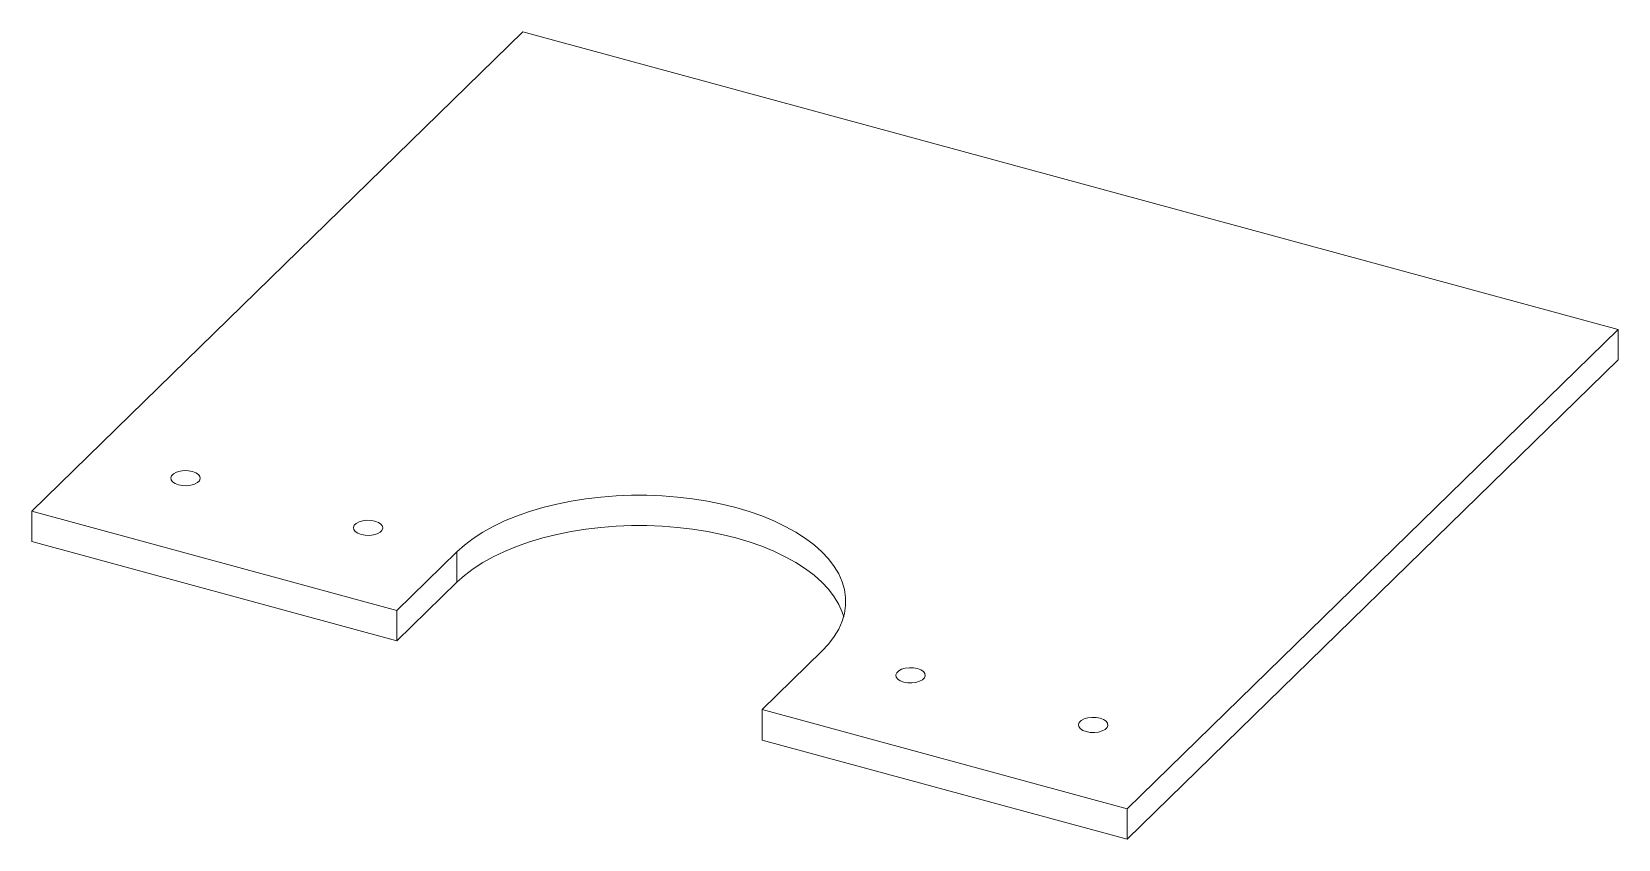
# Paper-space layout '_Trimetric' of a CAD drawing. Header units: millimetres. Extents: x -134 to 134, y -68 to 68.
import ezdxf

# ---------------------------------------------------------------- set-up
doc = ezdxf.new("R2010")
doc.units = ezdxf.units.MM

psp = doc.layouts.new('_Trimetric')

# ---------------------------------------------------------------- linework, layer by layer
at = {"color": 7, "linetype": 'Continuous', "lineweight": 15}
for p, q in [((-51.23, 68.44), (-134.49, -12.82)), ((134.49, 17.96), (-51.23, 68.44)), ((51.23, -63.3), (134.49, 17.96)), ((134.49, 17.96), (134.49, 12.82)), ((51.23, -68.44), (134.49, 12.82)), ((-134.49, -12.82), (-72.58, -29.65)), ((-134.49, -12.82), (-134.49, -17.96)), ((-134.49, -17.96), (-72.58, -34.79)), ((-72.58, -29.65), (-62.43, -19.74)), ((-62.43, -19.74), (-62.43, -24.88)), ((-72.58, -34.79), (-62.43, -24.88)), ((-72.58, -29.65), (-72.58, -34.79)), ((-0.52, -36.56), (-10.67, -46.47)), ((-10.67, -46.47), (51.23, -63.3)), ((-10.67, -46.47), (-10.67, -51.62)), ((-10.67, -51.62), (51.23, -68.44)), ((51.23, -63.3), (51.23, -68.44))]:
    psp.add_line(p, q, dxfattribs=at)
at = {"color": 7, "linetype": 'Continuous', "lineweight": 15, "flags": 128}
for points in [[(-109.59, -8.38), (-108.92, -8.5), (-108.21, -8.52), (-107.51, -8.44), (-106.89, -8.26), (-106.4, -7.99), (-106.07, -7.67), (-105.92, -7.31), (-105.98, -6.95), (-106.24, -6.6), (-106.68, -6.31), (-107.25, -6.1), (-107.92, -5.98), (-108.63, -5.95), (-109.33, -6.04), (-109.95, -6.22), (-110.44, -6.48), (-110.77, -6.81), (-110.92, -7.16), (-110.85, -7.53), (-110.6, -7.87), (-110.16, -8.16), (-109.59, -8.38)], [(-62.43, -19.74), (-61.12, -18.57), (-59.65, -17.46), (-58.02, -16.4), (-56.24, -15.41), (-54.32, -14.49), (-52.28, -13.65), (-50.11, -12.89), (-47.85, -12.22), (-45.49, -11.63), (-43.05, -11.14), (-40.55, -10.74), (-38, -10.44), (-35.41, -10.24), (-32.8, -10.14), (-30.19, -10.14), (-27.58, -10.24), (-24.99, -10.44), (-22.44, -10.74), (-19.93, -11.13), (-17.5, -11.62), (-15.14, -12.21), (-12.87, -12.88), (-10.71, -13.64), (-8.66, -14.48), (-6.74, -15.4), (-4.96, -16.38), (-3.33, -17.44), (-1.85, -18.55), (-0.54, -19.72), (0.6, -20.93), (1.56, -22.19), (2.33, -23.47), (2.91, -24.79), (3.3, -26.12), (3.5, -27.46), (3.5, -28.81), (3.31, -30.16), (2.92, -31.49), (2.34, -32.8), (1.57, -34.09), (0.62, -35.35), (-0.52, -36.56)], [(-78.63, -16.79), (-77.96, -16.91), (-77.25, -16.93), (-76.56, -16.85), (-75.94, -16.67), (-75.44, -16.41), (-75.11, -16.08), (-74.97, -15.72), (-75.03, -15.36), (-75.29, -15.02), (-75.72, -14.73), (-76.3, -14.51), (-76.97, -14.39), (-77.68, -14.37), (-78.37, -14.45), (-78.99, -14.63), (-79.49, -14.89), (-79.82, -15.22), (-79.96, -15.58), (-79.9, -15.94), (-79.64, -16.28), (-79.21, -16.57), (-78.63, -16.79)], [(-62.43, -24.88), (-61.12, -23.71), (-59.65, -22.6), (-58.02, -21.54), (-56.24, -20.56), (-54.32, -19.64), (-52.28, -18.8), (-50.11, -18.04), (-47.85, -17.36), (-45.49, -16.78), (-43.05, -16.28), (-40.55, -15.88), (-38, -15.58), (-35.41, -15.38), (-32.8, -15.28), (-30.19, -15.28), (-27.58, -15.38), (-24.99, -15.58), (-22.44, -15.88), (-19.93, -16.27), (-17.5, -16.77), (-15.14, -17.35), (-12.87, -18.02), (-10.71, -18.78), (-8.66, -19.62), (-6.74, -20.54), (-4.96, -21.53), (-3.33, -22.58), (-1.85, -23.69), (-0.54, -24.86), (0.6, -26.07), (1.56, -27.33), (2.33, -28.62), (2.91, -29.93), (3.17, -30.72)], [(13.35, -41.79), (14.02, -41.91), (14.73, -41.93), (15.42, -41.85), (16.04, -41.67), (16.54, -41.41), (16.87, -41.08), (17.01, -40.72), (16.95, -40.36), (16.69, -40.02), (16.26, -39.73), (15.68, -39.51), (15.01, -39.39), (14.3, -39.37), (13.61, -39.45), (12.99, -39.63), (12.49, -39.89), (12.16, -40.22), (12.02, -40.58), (12.08, -40.94), (12.34, -41.28), (12.77, -41.57), (13.35, -41.79)], [(44.3, -50.2), (44.97, -50.32), (45.68, -50.34), (46.38, -50.26), (47, -50.08), (47.49, -49.82), (47.82, -49.49), (47.96, -49.14), (47.9, -48.77), (47.65, -48.43), (47.21, -48.14), (46.64, -47.92), (45.97, -47.8), (45.26, -47.78), (44.56, -47.86), (43.94, -48.04), (43.45, -48.3), (43.11, -48.63), (42.97, -48.99), (43.03, -49.35), (43.29, -49.69), (43.73, -49.98), (44.3, -50.2)]]:
    psp.add_lwpolyline(points, dxfattribs=at)

doc.saveas('drawing.dxf')
